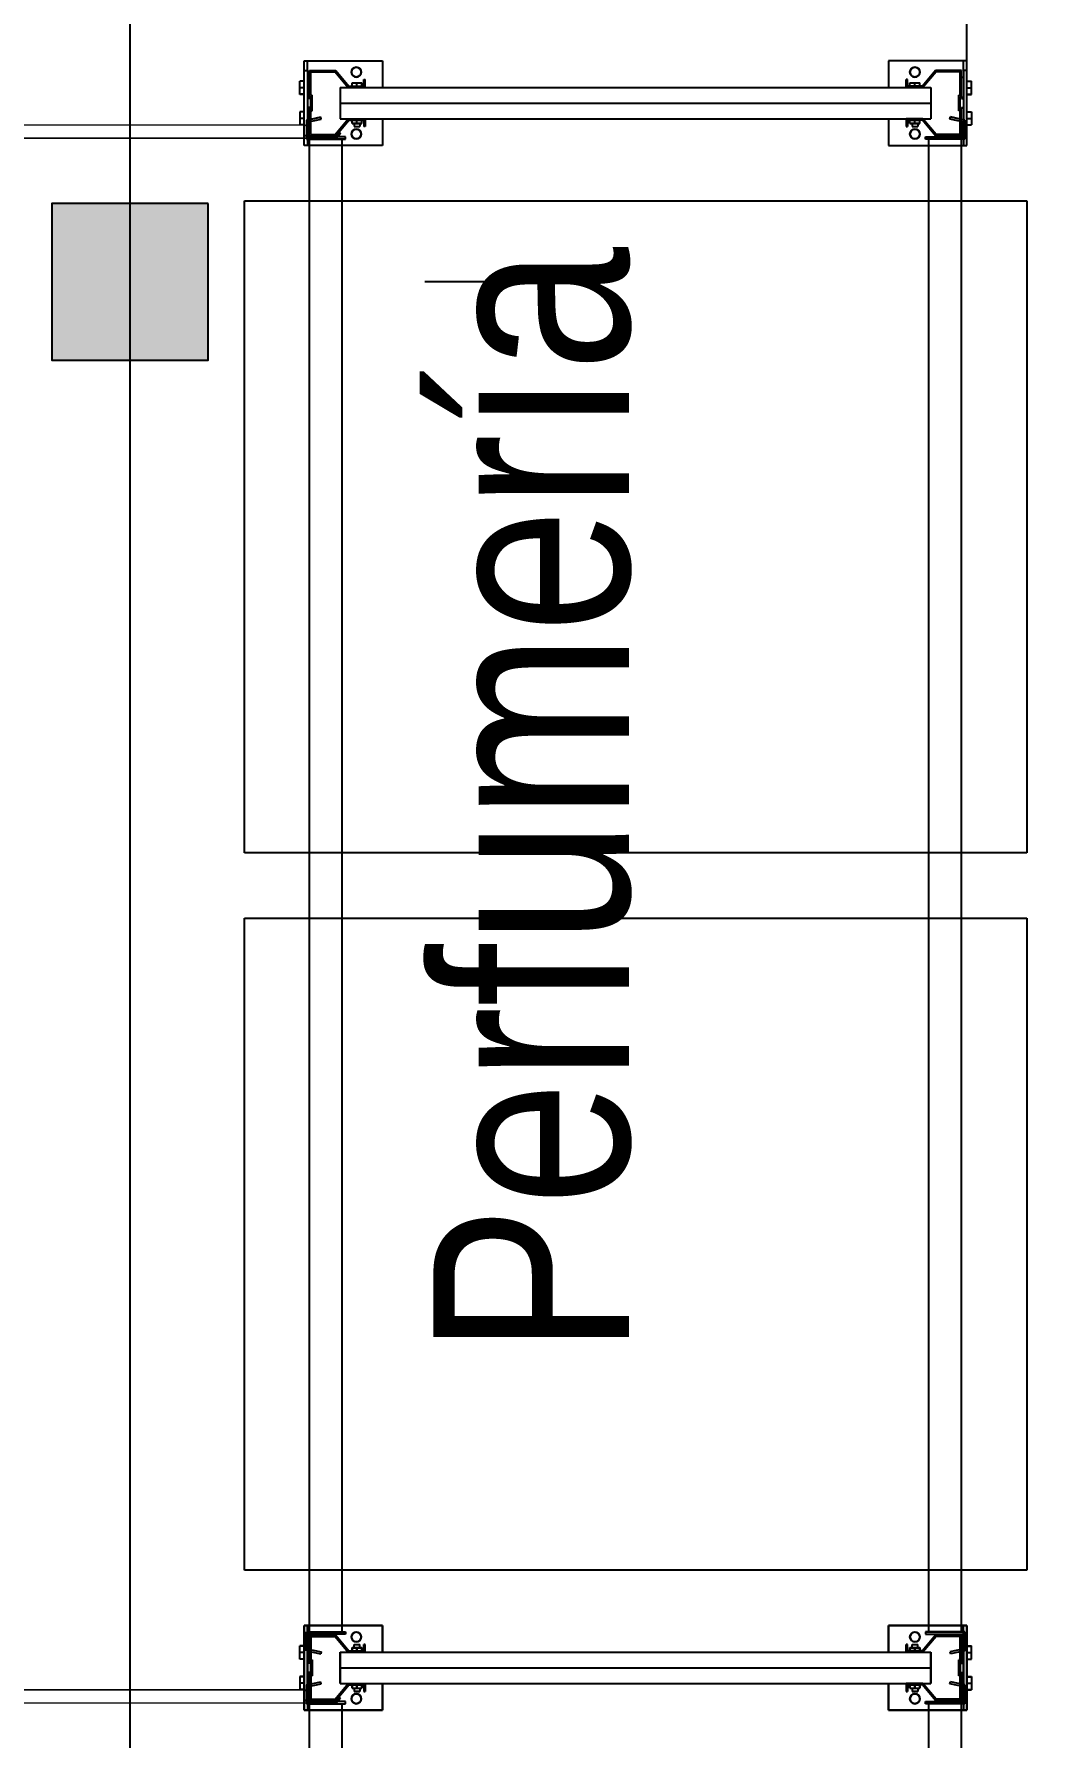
# Model space of a CAD drawing. Header units: metres. Extents: x 0 to 8715937, y -236336 to 216.
# Drawn here: x 116.501 to 118.071, y 65.497 to 68.11 of the extents above; entities that cross this region are included whole.
import ezdxf

# ---------------------------------------------------------------- set-up
doc = ezdxf.new("R2010")
doc.units = ezdxf.units.M
doc.header["$MEASUREMENT"] = 0
doc.linetypes.add('ACAD_ISO10W100', pattern=[18, 12, -3, 0, -3])
for name, color, linetype in [('0-BLOCK-EQUIPAMIENTO', 7, 'Continuous'), ('0-BLOCK-ESTRUCTURA', 7, 'Continuous'), ('AAA BAST', 5, 'Continuous'), ('AAA CONECT', 3, 'Continuous'), ('AAA LARG', 1, 'Continuous'), ('AAA PALLETS', 7, 'Continuous'), ('COLUMNAS', 210, 'Continuous'), ('COLUMNAS HATCH', 251, 'Continuous'), ('EJES', 251, 'ACAD_ISO10W100'), ('INSTALACIONES', 165, 'Continuous'), ('TEXTO', 7, 'Continuous')]:
    doc.layers.add(name, color=color, linetype=linetype)
doc.styles.add('AR', font='arial.ttf')

# ---------------------------------------------------------------- blocks, each defined once
blk = doc.blocks.new('COLUMNA 0.24 x 0.24')
at = {"layer": 'COLUMNAS HATCH', "ltscale": 0.1}
blk.add_hatch(color=256, dxfattribs=at).paths.add_polyline_path([(0, 0.24), (0.24, 0.24), (0.24, 0), (0, 0)])
at = {"layer": 'COLUMNAS', "ltscale": 0.1}
blk.add_lwpolyline([(0, 0.24), (0.24, 0.24), (0.24, 0), (0, 0)], close=True, dxfattribs=at)
blk = doc.blocks.new('DPM-ESTRUCTURA')
at = {"layer": 'EJES', "ltscale": 0.4}
for p, q in [((28.9278, 41.5801), (28.9278, 112.3301)), ((108.48, 67.7301), (16.48, 67.7301))]:
    blk.add_line(p, q, dxfattribs=at)
at = {"layer": 'COLUMNAS', "xscale": -1}
blk.add_blockref('COLUMNA 0.24 x 0.24', (29.0478, 67.6101), dxfattribs=at)
blk = doc.blocks.new('1A MODULO SIMPLE')
at = {"layer": 'AAA BAST'}
for points in [[(-2.1307, 1.015), (-2.1307, 1.017), (-2.1407, 1.017), (-2.1407, 1.04), (-2.1167, 1.06), (-2.1167, 1.1), (-2.1567, 1.1), (-2.1567, 1.098), (-2.1767, 1.098), (-2.1767, 1.1), (-2.2167, 1.1), (-2.2167, 1.06), (-2.1927, 1.04), (-2.1927, 1.017), (-2.2027, 1.017), (-2.2027, 1.015), (-2.1907, 1.015), (-2.1907, 1.0409), (-2.2147, 1.0609), (-2.2147, 1.098), (-2.1787, 1.098), (-2.1787, 1.096), (-2.1547, 1.096), (-2.1547, 1.098), (-2.1187, 1.098), (-2.1187, 1.0609), (-2.1427, 1.0409), (-2.1427, 1.015)], [(0.1973, 1.015), (0.1973, 1.017), (0.2073, 1.017), (0.2073, 1.04), (0.1833, 1.06), (0.1833, 1.1), (0.2233, 1.1), (0.2233, 1.098), (0.2433, 1.098), (0.2433, 1.1), (0.2833, 1.1), (0.2833, 1.06), (0.2593, 1.04), (0.2593, 1.017), (0.2693, 1.017), (0.2693, 1.015), (0.2573, 1.015), (0.2573, 1.0409), (0.2813, 1.0609), (0.2813, 1.098), (0.2453, 1.098), (0.2453, 1.096), (0.2213, 1.096), (0.2213, 1.098), (0.1853, 1.098), (0.1853, 1.0609), (0.2093, 1.0409), (0.2093, 1.015)], [(-2.1307, 0.185), (-2.1307, 0.183), (-2.1407, 0.183), (-2.1407, 0.16), (-2.1167, 0.14), (-2.1167, 0.1), (-2.1567, 0.1), (-2.1567, 0.102), (-2.1767, 0.102), (-2.1767, 0.1), (-2.2167, 0.1), (-2.2167, 0.14), (-2.1927, 0.16), (-2.1927, 0.183), (-2.2027, 0.183), (-2.2027, 0.185), (-2.1907, 0.185), (-2.1907, 0.1591), (-2.2147, 0.1391), (-2.2147, 0.102), (-2.1787, 0.102), (-2.1787, 0.104), (-2.1547, 0.104), (-2.1547, 0.102), (-2.1187, 0.102), (-2.1187, 0.1391), (-2.1427, 0.1591), (-2.1427, 0.185)], [(0.1973, 0.185), (0.1973, 0.183), (0.2073, 0.183), (0.2073, 0.16), (0.1833, 0.14), (0.1833, 0.1), (0.2233, 0.1), (0.2233, 0.102), (0.2433, 0.102), (0.2433, 0.1), (0.2833, 0.1), (0.2833, 0.14), (0.2593, 0.16), (0.2593, 0.183), (0.2693, 0.183), (0.2693, 0.185), (0.2573, 0.185), (0.2573, 0.1591), (0.2813, 0.1391), (0.2813, 0.102), (0.2453, 0.102), (0.2453, 0.104), (0.2213, 0.104), (0.2213, 0.102), (0.1853, 0.102), (0.1853, 0.1391), (0.2093, 0.1591), (0.2093, 0.185)]]:
    blk.add_hatch(color=251, dxfattribs=at).paths.add_polyline_path(points)
at = {"layer": 'AAA BAST', "color": 251}
for p, q in [((-2.2167, 1.1082), (-2.2317, 1.1082)), ((-2.2317, 1.1082), (-2.2317, 0.9882)), ((-2.2167, 1.1032), (-2.2317, 1.1032)), ((-2.1167, 1.1082), (-2.2167, 1.1082)), ((-2.2167, 1.1082), (-2.2167, 1.1032)), ((-2.2167, 1.1032), (-2.1167, 1.1032)), ((-2.1767, 1.1), (-2.2167, 1.1)), ((-2.2167, 1.1), (-2.2167, 1.06)), ((-2.2147, 1.098), (-2.2147, 1.0609)), ((-2.1787, 1.098), (-2.2147, 1.098)), ((-2.2067, 1.1), (-2.2067, 1.1032)), ((-2.2067, 1.1032), (-2.1737, 1.1032)), ((-2.1802, 1.1152), (-2.2002, 1.1152)), ((-2.2002, 1.1082), (-2.2002, 1.1152)), ((-2.1902, 1.1082), (-2.1902, 1.1152)), ((-2.1802, 1.1082), (-2.1802, 1.1152)), ((-2.1787, 1.098), (-2.1787, 1.096)), ((-2.1767, 1.1), (-2.1767, 1.098)), ((-2.1767, 1.1), (-2.1737, 1.1)), ((-2.1567, 1.098), (-2.1767, 1.098)), ((-2.1737, 1.1), (-2.1737, 1.1032)), ((-2.1597, 1.1), (-2.1597, 1.1032)), ((-2.1567, 1.1), (-2.1597, 1.1)), ((-2.1167, 1.1), (-2.1567, 1.1)), ((-2.1567, 1.1), (-2.1567, 1.098)), ((-2.1187, 1.098), (-2.1547, 1.098)), ((-2.1547, 1.098), (-2.1547, 1.096)), ((-2.1532, 1.1152), (-2.1332, 1.1152)), ((-2.1532, 1.1082), (-2.1532, 1.1152)), ((-2.1432, 1.1082), (-2.1432, 1.1152)), ((-2.1332, 1.1082), (-2.1332, 1.1152)), ((-2.1267, 1.1), (-2.1267, 1.1032)), ((-2.1187, 1.098), (-2.1187, 1.0609)), ((-2.1167, 1.1032), (-2.1167, 1.1082)), ((-2.1017, 1.1082), (-2.1167, 1.1082)), ((-2.1167, 1.1032), (-2.1017, 1.1032)), ((-2.1167, 1.1), (-2.1167, 1.06)), ((-2.1017, 0.9882), (-2.1017, 1.1082)), ((0.1683, 0.9882), (0.1683, 1.1082)), ((0.1683, 1.1082), (0.1833, 1.1082)), ((0.1833, 1.1032), (0.1683, 1.1032)), ((0.1833, 1.1032), (0.1833, 1.1082)), ((0.1833, 1.1082), (0.2833, 1.1082)), ((0.2833, 1.1032), (0.1833, 1.1032)), ((0.1833, 1.1), (0.2233, 1.1)), ((0.1833, 1.1), (0.1833, 1.06)), ((0.1853, 1.098), (0.1853, 1.0609)), ((0.1853, 1.098), (0.2213, 1.098)), ((0.1933, 1.1), (0.1933, 1.1032)), ((0.2198, 1.1152), (0.1998, 1.1152)), ((0.1998, 1.1082), (0.1998, 1.1152)), ((0.2098, 1.1082), (0.2098, 1.1152)), ((0.2198, 1.1082), (0.2198, 1.1152)), ((0.2213, 1.098), (0.2213, 1.096)), ((0.2233, 1.1), (0.2233, 1.098)), ((0.2233, 1.1), (0.2263, 1.1)), ((0.2233, 1.098), (0.2433, 1.098)), ((0.2263, 1.1), (0.2263, 1.1032)), ((0.2403, 1.1), (0.2403, 1.1032)), ((0.2733, 1.1032), (0.2403, 1.1032)), ((0.2433, 1.1), (0.2403, 1.1)), ((0.2433, 1.1), (0.2833, 1.1)), ((0.2433, 1.1), (0.2433, 1.098)), ((0.2453, 1.098), (0.2813, 1.098)), ((0.2453, 1.098), (0.2453, 1.096)), ((0.2468, 1.1152), (0.2668, 1.1152)), ((0.2468, 1.1082), (0.2468, 1.1152)), ((0.2568, 1.1082), (0.2568, 1.1152)), ((0.2668, 1.1082), (0.2668, 1.1152)), ((0.2733, 1.1), (0.2733, 1.1032)), ((0.2813, 1.098), (0.2813, 1.0609)), ((0.2833, 1.1082), (0.2833, 1.1032)), ((0.2833, 1.1082), (0.2983, 1.1082)), ((0.2833, 1.1032), (0.2983, 1.1032)), ((0.2833, 1.1), (0.2833, 1.06)), ((0.2983, 1.1082), (0.2983, 0.9882)), ((-2.1547, 1.096), (-2.1787, 1.096)), ((0.2213, 1.096), (0.2453, 1.096)), ((-2.2167, 1.06), (-2.1927, 1.04)), ((-2.2147, 1.0609), (-2.1907, 1.0409)), ((-2.1907, 1.053), (-2.1667, 1.053)), ((-2.1907, 0.147), (-2.1907, 1.053)), ((-2.1667, 1.053), (-2.1427, 1.053)), ((-2.1667, 0.147), (-2.1667, 1.053)), ((-2.1187, 1.0609), (-2.1427, 1.0409)), ((-2.1427, 0.147), (-2.1427, 1.053)), ((-2.1167, 1.06), (-2.1407, 1.04)), ((0.1833, 1.06), (0.2073, 1.04)), ((0.1853, 1.0609), (0.2093, 1.0409)), ((0.2333, 1.053), (0.2093, 1.053)), ((0.2093, 0.147), (0.2093, 1.053)), ((0.2573, 1.053), (0.2333, 1.053)), ((0.2333, 0.147), (0.2333, 1.053)), ((0.2813, 1.0609), (0.2573, 1.0409)), ((0.2573, 0.147), (0.2573, 1.053)), ((0.2833, 1.06), (0.2593, 1.04)), ((-2.1927, 1.036), (-2.1977, 1.036)), ((-2.1977, 1.021), (-2.1977, 1.036)), ((-2.1927, 1.0285), (-2.1977, 1.0285)), ((-2.1927, 1.021), (-2.1977, 1.021)), ((-2.1927, 1.04), (-2.1927, 1.017)), ((-2.1907, 1.0409), (-2.1907, 1.015)), ((-2.1427, 1.0409), (-2.1427, 1.015)), ((-2.1407, 1.04), (-2.1407, 1.017)), ((-2.1357, 1.036), (-2.1407, 1.036)), ((-2.1407, 1.021), (-2.1407, 1.036)), ((-2.1357, 1.0285), (-2.1407, 1.0285)), ((-2.1357, 1.021), (-2.1407, 1.021)), ((-2.1357, 1.021), (-2.1357, 1.036)), ((-2.1357, 1.0328), (-2.1307, 1.0328)), ((-2.1357, 1.0243), (-2.1307, 1.0243)), ((-2.1307, 1.0243), (-2.1307, 1.0328)), ((0.2023, 1.0328), (0.1973, 1.0328)), ((0.1973, 1.0243), (0.1973, 1.0328)), ((0.2023, 1.0243), (0.1973, 1.0243)), ((0.2023, 1.036), (0.2073, 1.036)), ((0.2023, 1.021), (0.2023, 1.036)), ((0.2023, 1.0285), (0.2073, 1.0285)), ((0.2023, 1.021), (0.2073, 1.021)), ((0.2073, 1.04), (0.2073, 1.017)), ((0.2073, 1.021), (0.2073, 1.036)), ((0.2093, 1.0409), (0.2093, 1.015)), ((0.2573, 1.0409), (0.2573, 1.015)), ((0.2593, 1.04), (0.2593, 1.017)), ((0.2593, 1.036), (0.2643, 1.036)), ((0.2593, 1.0285), (0.2643, 1.0285)), ((0.2593, 1.021), (0.2643, 1.021)), ((0.2643, 1.021), (0.2643, 1.036)), ((-2.1927, 1.017), (-2.2027, 1.017)), ((-2.2027, 1.017), (-2.2027, 1.015)), ((-2.1907, 1.015), (-2.2027, 1.015)), ((-2.1427, 1.015), (-2.1307, 1.015)), ((-2.1407, 1.017), (-2.1307, 1.017)), ((-2.1307, 1.015), (-2.1307, 1.017)), ((0.2073, 1.017), (0.1973, 1.017)), ((0.1973, 1.015), (0.1973, 1.017)), ((0.2093, 1.015), (0.1973, 1.015)), ((0.2573, 1.015), (0.2693, 1.015)), ((0.2593, 1.017), (0.2693, 1.017)), ((0.2693, 1.017), (0.2693, 1.015)), ((-2.2317, 0.9882), (-2.1907, 0.9882)), ((-2.1427, 0.9882), (-2.1017, 0.9882)), ((0.2093, 0.9882), (0.1683, 0.9882)), ((0.2983, 0.9882), (0.2573, 0.9882)), ((-2.2317, 0.0918), (-2.2317, 0.2118)), ((-2.2317, 0.2118), (-2.1907, 0.2118)), ((-2.1427, 0.2118), (-2.1017, 0.2118)), ((-2.1017, 0.2118), (-2.1017, 0.0918)), ((0.2093, 0.2118), (0.1683, 0.2118)), ((0.1683, 0.2118), (0.1683, 0.0918)), ((0.2983, 0.2118), (0.2573, 0.2118)), ((0.2983, 0.0918), (0.2983, 0.2118)), ((-2.1907, 0.185), (-2.2027, 0.185)), ((-2.2027, 0.183), (-2.2027, 0.185)), ((-2.1927, 0.183), (-2.2027, 0.183)), ((-2.1927, 0.16), (-2.1927, 0.183)), ((-2.1907, 0.1591), (-2.1907, 0.185)), ((-2.1427, 0.1591), (-2.1427, 0.185)), ((-2.1427, 0.185), (-2.1307, 0.185)), ((-2.1407, 0.16), (-2.1407, 0.183)), ((-2.1407, 0.183), (-2.1307, 0.183)), ((-2.1307, 0.185), (-2.1307, 0.183)), ((0.2093, 0.185), (0.1973, 0.185)), ((0.1973, 0.185), (0.1973, 0.183)), ((0.2073, 0.183), (0.1973, 0.183)), ((0.2073, 0.16), (0.2073, 0.183)), ((0.2093, 0.1591), (0.2093, 0.185)), ((0.2573, 0.1591), (0.2573, 0.185)), ((0.2573, 0.185), (0.2693, 0.185)), ((0.2593, 0.16), (0.2593, 0.183)), ((0.2593, 0.183), (0.2693, 0.183)), ((0.2693, 0.183), (0.2693, 0.185)), ((-2.2167, 0.14), (-2.1927, 0.16)), ((-2.2147, 0.1391), (-2.1907, 0.1591)), ((-2.1927, 0.1801), (-2.1977, 0.1801)), ((-2.1977, 0.1651), (-2.1977, 0.1801)), ((-2.1927, 0.1726), (-2.1977, 0.1726)), ((-2.1927, 0.1651), (-2.1977, 0.1651)), ((-2.1187, 0.1391), (-2.1427, 0.1591)), ((-2.1357, 0.1801), (-2.1407, 0.1801)), ((-2.1407, 0.1651), (-2.1407, 0.1801)), ((-2.1357, 0.1726), (-2.1407, 0.1726)), ((-2.1357, 0.1651), (-2.1407, 0.1651)), ((-2.1167, 0.14), (-2.1407, 0.16)), ((-2.1357, 0.1651), (-2.1357, 0.1801)), ((-2.1357, 0.1768), (-2.1307, 0.1768)), ((-2.1357, 0.1683), (-2.1307, 0.1683)), ((-2.1307, 0.1683), (-2.1307, 0.1768)), ((0.1833, 0.14), (0.2073, 0.16)), ((0.1853, 0.1391), (0.2093, 0.1591)), ((0.2023, 0.1768), (0.1973, 0.1768)), ((0.1973, 0.1683), (0.1973, 0.1768)), ((0.2023, 0.1683), (0.1973, 0.1683)), ((0.2023, 0.1801), (0.2073, 0.1801)), ((0.2023, 0.1651), (0.2023, 0.1801)), ((0.2023, 0.1726), (0.2073, 0.1726)), ((0.2023, 0.1651), (0.2073, 0.1651)), ((0.2073, 0.1651), (0.2073, 0.1801)), ((0.2813, 0.1391), (0.2573, 0.1591)), ((0.2593, 0.1801), (0.2643, 0.1801)), ((0.2593, 0.1726), (0.2643, 0.1726)), ((0.2593, 0.1651), (0.2643, 0.1651)), ((0.2833, 0.14), (0.2593, 0.16)), ((0.2643, 0.1651), (0.2643, 0.1801)), ((-2.2167, 0.1), (-2.2167, 0.14)), ((-2.2147, 0.102), (-2.2147, 0.1391)), ((-2.1907, 0.147), (-2.1667, 0.147)), ((-2.1667, 0.147), (-2.1427, 0.147)), ((-2.1187, 0.102), (-2.1187, 0.1391)), ((-2.1167, 0.1), (-2.1167, 0.14)), ((0.1833, 0.1), (0.1833, 0.14)), ((0.1853, 0.102), (0.1853, 0.1391)), ((0.2333, 0.147), (0.2093, 0.147)), ((0.2573, 0.147), (0.2333, 0.147)), ((0.2813, 0.102), (0.2813, 0.1391)), ((0.2833, 0.1), (0.2833, 0.14)), ((-2.2167, 0.0968), (-2.2317, 0.0968)), ((-2.2167, 0.0918), (-2.2317, 0.0918)), ((-2.1767, 0.1), (-2.2167, 0.1)), ((-2.2167, 0.0968), (-2.1167, 0.0968)), ((-2.2167, 0.0918), (-2.2167, 0.0968)), ((-2.1167, 0.0918), (-2.2167, 0.0918)), ((-2.1787, 0.102), (-2.2147, 0.102)), ((-2.2067, 0.1), (-2.2067, 0.0968)), ((-2.2067, 0.0968), (-2.1737, 0.0968)), ((-2.2002, 0.0918), (-2.2002, 0.0848)), ((-2.1802, 0.0848), (-2.2002, 0.0848)), ((-2.1902, 0.0918), (-2.1902, 0.0848)), ((-2.1802, 0.0918), (-2.1802, 0.0848)), ((-2.1787, 0.102), (-2.1787, 0.104)), ((-2.1547, 0.104), (-2.1787, 0.104)), ((-2.1567, 0.102), (-2.1767, 0.102)), ((-2.1767, 0.1), (-2.1767, 0.102)), ((-2.1767, 0.1), (-2.1737, 0.1)), ((-2.1737, 0.1), (-2.1737, 0.0968)), ((-2.1597, 0.1), (-2.1597, 0.0968)), ((-2.1567, 0.1), (-2.1597, 0.1)), ((-2.1567, 0.1), (-2.1567, 0.102)), ((-2.1167, 0.1), (-2.1567, 0.1)), ((-2.1547, 0.102), (-2.1547, 0.104)), ((-2.1187, 0.102), (-2.1547, 0.102)), ((-2.1532, 0.0918), (-2.1532, 0.0848)), ((-2.1532, 0.0848), (-2.1332, 0.0848)), ((-2.1432, 0.0918), (-2.1432, 0.0848)), ((-2.1332, 0.0918), (-2.1332, 0.0848)), ((-2.1267, 0.1), (-2.1267, 0.0968)), ((-2.1167, 0.0968), (-2.1167, 0.0918)), ((-2.1167, 0.0968), (-2.1017, 0.0968)), ((-2.1017, 0.0918), (-2.1167, 0.0918)), ((0.1833, 0.0968), (0.1683, 0.0968)), ((0.1683, 0.0918), (0.1833, 0.0918)), ((0.1833, 0.1), (0.2233, 0.1)), ((0.2833, 0.0968), (0.1833, 0.0968)), ((0.1833, 0.0968), (0.1833, 0.0918)), ((0.1833, 0.0918), (0.2833, 0.0918)), ((0.1853, 0.102), (0.2213, 0.102)), ((0.1933, 0.1), (0.1933, 0.0968)), ((0.1998, 0.0918), (0.1998, 0.0848)), ((0.2198, 0.0848), (0.1998, 0.0848)), ((0.2098, 0.0918), (0.2098, 0.0848)), ((0.2198, 0.0918), (0.2198, 0.0848)), ((0.2213, 0.102), (0.2213, 0.104)), ((0.2213, 0.104), (0.2453, 0.104)), ((0.2233, 0.102), (0.2433, 0.102)), ((0.2233, 0.1), (0.2233, 0.102)), ((0.2233, 0.1), (0.2263, 0.1)), ((0.2263, 0.1), (0.2263, 0.0968)), ((0.2403, 0.1), (0.2403, 0.0968)), ((0.2433, 0.1), (0.2403, 0.1)), ((0.2733, 0.0968), (0.2403, 0.0968)), ((0.2433, 0.1), (0.2433, 0.102)), ((0.2433, 0.1), (0.2833, 0.1)), ((0.2453, 0.102), (0.2453, 0.104)), ((0.2453, 0.102), (0.2813, 0.102)), ((0.2468, 0.0918), (0.2468, 0.0848)), ((0.2468, 0.0848), (0.2668, 0.0848)), ((0.2568, 0.0918), (0.2568, 0.0848)), ((0.2668, 0.0918), (0.2668, 0.0848)), ((0.2733, 0.1), (0.2733, 0.0968)), ((0.2833, 0.0918), (0.2833, 0.0968)), ((0.2833, 0.0968), (0.2983, 0.0968)), ((0.2833, 0.0918), (0.2983, 0.0918))]:
    blk.add_line(p, q, dxfattribs=at)
for centre in [(-2.2141, 1.0285), (-2.1192, 1.0285), (0.1859, 1.0285), (0.2808, 1.0285), (-2.2141, 0.1715), (-2.1192, 0.1715), (0.1859, 0.1715), (0.2808, 0.1715)]:
    blk.add_circle(centre, 0.0075, dxfattribs=at)
at = {"layer": 'AAA LARG', "color": 251}
for p, q in [((-2.1407, 1.105), (-2.1454, 1.0829)), ((-2.1381, 1.1018), (-2.1422, 1.0822)), ((-2.1407, 1.105), (-2.1117, 1.105)), ((-2.1149, 1.1018), (-2.1381, 1.1018)), ((-2.1149, 1.045), (-2.1149, 1.1018)), ((-2.1117, 1.105), (-2.1117, 1.045)), ((-2.1117, 1.1), (0.1783, 1.1)), ((0.2073, 1.105), (0.1783, 1.105)), ((0.1783, 1.105), (0.1783, 1.045)), ((0.1815, 1.045), (0.1815, 1.1018)), ((0.1815, 1.1018), (0.2047, 1.1018)), ((0.2047, 1.1018), (0.2089, 1.0822)), ((0.2073, 1.105), (0.212, 1.0829)), ((-2.1422, 1.0822), (-2.1454, 1.0829)), ((0.2089, 1.0822), (0.212, 1.0829)), ((-2.1117, 1.05), (0.1783, 1.05)), ((-2.1117, 1.045), (-2.1149, 1.045)), ((0.1783, 1.045), (0.1815, 1.045)), ((-2.1117, 0.155), (-2.1149, 0.155)), ((-2.1149, 0.155), (-2.1149, 0.0982)), ((-2.1117, 0.095), (-2.1117, 0.155)), ((-2.1117, 0.15), (0.1783, 0.15)), ((0.1783, 0.095), (0.1783, 0.155)), ((0.1783, 0.155), (0.1815, 0.155)), ((0.1815, 0.155), (0.1815, 0.0982)), ((-2.1422, 0.1178), (-2.1454, 0.1171)), ((-2.1407, 0.095), (-2.1454, 0.1171)), ((-2.1381, 0.0982), (-2.1422, 0.1178)), ((0.2047, 0.0982), (0.2089, 0.1178)), ((0.2073, 0.095), (0.212, 0.1171)), ((0.2089, 0.1178), (0.212, 0.1171)), ((-2.1407, 0.095), (-2.1117, 0.095)), ((-2.1149, 0.0982), (-2.1381, 0.0982)), ((-2.1117, 0.1), (0.1783, 0.1)), ((0.2073, 0.095), (0.1783, 0.095)), ((0.1815, 0.0982), (0.2047, 0.0982))]:
    blk.add_line(p, q, dxfattribs=at)
at = {"layer": 'AAA PALLETS', "color": 251, "ltscale": 0.21}
for p, q in [((-1.0167, 1.2), (-2.0167, 1.2)), ((-2.0167, 1.2), (-2.0167, 0)), ((-1.0167, 0), (-1.0167, 1.2)), ((0.0833, 1.2), (-0.9167, 1.2)), ((-0.9167, 1.2), (-0.9167, 0)), ((0.0833, 0), (0.0833, 1.2)), ((-2.0167, 0), (-1.0167, 0)), ((-0.9167, 0), (0.0833, 0))]:
    blk.add_line(p, q, dxfattribs=at)
blk = doc.blocks.new('1A MODULO D FTE COL')
at = {"layer": 'AAA CONECT', "color": 251, "lineweight": 5}
for p, q in [((-2.213, 0.5973), (-2.2207, 0.5909)), ((-2.2207, 0.59), (-2.2207, -0.0409)), ((-2.2117, 0.5958), (-2.2187, 0.59)), ((-2.2187, 0.5484), (-2.2187, 0.59)), ((-2.213, 0.5973), (-2.2117, 0.5958)), ((0.187, 0.5973), (0.1793, 0.5909)), ((0.1793, 0.59), (0.1793, -0.0409)), ((0.1883, 0.5958), (0.1813, 0.59)), ((0.1813, 0.5484), (0.1813, 0.59)), ((0.187, 0.5973), (0.1883, 0.5958)), ((-2.2187, 0.5484), (-2.2057, 0.5484)), ((-2.2007, 0.5434), (-2.2057, 0.5484)), ((-2.2007, 0.5434), (-2.2007, 0.0066)), ((0.1813, 0.5484), (0.1943, 0.5484)), ((0.1993, 0.5434), (0.1943, 0.5484)), ((0.1993, 0.5434), (0.1993, 0.0066)), ((-2.2187, 0.0016), (-2.2187, -0.04)), ((-2.2187, 0.0016), (-2.2057, 0.0016)), ((-2.2007, 0.0066), (-2.2057, 0.0016)), ((0.1813, 0.0016), (0.1813, -0.04)), ((0.1813, 0.0016), (0.1943, 0.0016)), ((0.1993, 0.0066), (0.1943, 0.0016)), ((-2.213, -0.0473), (-2.2207, -0.0409)), ((-2.2117, -0.0458), (-2.2187, -0.04)), ((-2.213, -0.0473), (-2.2117, -0.0458)), ((0.187, -0.0473), (0.1793, -0.0409)), ((0.1883, -0.0458), (0.1813, -0.04)), ((0.187, -0.0473), (0.1883, -0.0458))]:
    blk.add_line(p, q, dxfattribs=at)
at = {"layer": 'AAA BAST', "color": 251, "lineweight": 5}
for p in [(0, 0.45), (0, -1.1)]:
    blk.add_blockref('1A MODULO SIMPLE', p, dxfattribs=at)
blk = doc.blocks.new('DPM-EQUIPAMIENTO')
at = {"layer": 'INSTALACIONES', "ltscale": 0.1}
blk.add_line((30.2115, 68.0693), (30.2115, 69.0693), dxfattribs=at)
at = {"layer": 'AAA BAST', "xscale": -1, "rotation": 270}
for p in [(28.6533, 67.7709), (28.6533, 65.3709)]:
    blk.add_blockref('1A MODULO D FTE COL', p, dxfattribs=at)

msp = doc.modelspace()

# ---------------------------------------------------------------- hatches: boundary and pattern name
at = {"layer": 'AAA BAST'}
for points in [[(117.0083, 67.9683), (117.0063, 67.9683), (117.0063, 67.9783), (116.9833, 67.9783), (116.9633, 67.9543), (116.9233, 67.9543), (116.9233, 67.9943), (116.9253, 67.9943), (116.9253, 68.0143), (116.9233, 68.0143), (116.9233, 68.0543), (116.9633, 68.0543), (116.9833, 68.0303), (117.0063, 68.0303), (117.0063, 68.0403), (117.0083, 68.0403), (117.0083, 68.0283), (116.9824, 68.0283), (116.9624, 68.0523), (116.9253, 68.0523), (116.9253, 68.0163), (116.9273, 68.0163), (116.9273, 67.9923), (116.9253, 67.9923), (116.9253, 67.9563), (116.9624, 67.9563), (116.9824, 67.9803), (117.0083, 67.9803)], [(117.8383, 67.9683), (117.8403, 67.9683), (117.8403, 67.9783), (117.8633, 67.9783), (117.8833, 67.9543), (117.9233, 67.9543), (117.9233, 67.9943), (117.9213, 67.9943), (117.9213, 68.0143), (117.9233, 68.0143), (117.9233, 68.0543), (117.8833, 68.0543), (117.8633, 68.0303), (117.8403, 68.0303), (117.8403, 68.0403), (117.8383, 68.0403), (117.8383, 68.0283), (117.8642, 68.0283), (117.8842, 68.0523), (117.9213, 68.0523), (117.9213, 68.0163), (117.9193, 68.0163), (117.9193, 67.9923), (117.9213, 67.9923), (117.9213, 67.9563), (117.8842, 67.9563), (117.8642, 67.9803), (117.8383, 67.9803)], [(117.0083, 65.5683), (117.0063, 65.5683), (117.0063, 65.5783), (116.9833, 65.5783), (116.9633, 65.5543), (116.9233, 65.5543), (116.9233, 65.5943), (116.9253, 65.5943), (116.9253, 65.6143), (116.9233, 65.6143), (116.9233, 65.6543), (116.9633, 65.6543), (116.9833, 65.6303), (117.0063, 65.6303), (117.0063, 65.6403), (117.0083, 65.6403), (117.0083, 65.6283), (116.9824, 65.6283), (116.9624, 65.6523), (116.9253, 65.6523), (116.9253, 65.6163), (116.9273, 65.6163), (116.9273, 65.5923), (116.9253, 65.5923), (116.9253, 65.5563), (116.9624, 65.5563), (116.9824, 65.5803), (117.0083, 65.5803)], [(117.0083, 65.6403), (117.0063, 65.6403), (117.0063, 65.6303), (116.9833, 65.6303), (116.9633, 65.6543), (116.9233, 65.6543), (116.9233, 65.6143), (116.9253, 65.6143), (116.9253, 65.5943), (116.9233, 65.5943), (116.9233, 65.5543), (116.9633, 65.5543), (116.9833, 65.5783), (117.0063, 65.5783), (117.0063, 65.5683), (117.0083, 65.5683), (117.0083, 65.5803), (116.9824, 65.5803), (116.9624, 65.5563), (116.9253, 65.5563), (116.9253, 65.5923), (116.9273, 65.5923), (116.9273, 65.6163), (116.9253, 65.6163), (116.9253, 65.6523), (116.9624, 65.6523), (116.9824, 65.6283), (117.0083, 65.6283)], [(117.8383, 65.5683), (117.8403, 65.5683), (117.8403, 65.5783), (117.8633, 65.5783), (117.8833, 65.5543), (117.9233, 65.5543), (117.9233, 65.5943), (117.9213, 65.5943), (117.9213, 65.6143), (117.9233, 65.6143), (117.9233, 65.6543), (117.8833, 65.6543), (117.8633, 65.6303), (117.8403, 65.6303), (117.8403, 65.6403), (117.8383, 65.6403), (117.8383, 65.6283), (117.8642, 65.6283), (117.8842, 65.6523), (117.9213, 65.6523), (117.9213, 65.6163), (117.9193, 65.6163), (117.9193, 65.5923), (117.9213, 65.5923), (117.9213, 65.5563), (117.8842, 65.5563), (117.8642, 65.5803), (117.8383, 65.5803)], [(117.8383, 65.6403), (117.8403, 65.6403), (117.8403, 65.6303), (117.8633, 65.6303), (117.8833, 65.6543), (117.9233, 65.6543), (117.9233, 65.6143), (117.9213, 65.6143), (117.9213, 65.5943), (117.9233, 65.5943), (117.9233, 65.5543), (117.8833, 65.5543), (117.8633, 65.5783), (117.8403, 65.5783), (117.8403, 65.5683), (117.8383, 65.5683), (117.8383, 65.5803), (117.8642, 65.5803), (117.8842, 65.5563), (117.9213, 65.5563), (117.9213, 65.5923), (117.9193, 65.5923), (117.9193, 65.6163), (117.9213, 65.6163), (117.9213, 65.6523), (117.8842, 65.6523), (117.8642, 65.6283), (117.8383, 65.6283)]]:
    msp.add_hatch(color=251, dxfattribs=at).paths.add_polyline_path(points)

# ---------------------------------------------------------------- linework, layer by layer
at = {"layer": 'AAA BAST', "color": 251}
for p, q in [((116.9151, 68.0543), (116.9151, 68.0693)), ((116.9151, 68.0693), (117.0351, 68.0693)), ((116.9151, 67.9543), (116.9151, 68.0543)), ((116.9151, 68.0543), (116.9201, 68.0543)), ((116.9201, 68.0543), (116.9201, 68.0693)), ((116.9201, 68.0543), (116.9201, 67.9543)), ((116.9233, 68.0143), (116.9233, 68.0543)), ((116.9233, 68.0543), (116.9633, 68.0543)), ((116.9633, 68.0543), (116.9833, 68.0303)), ((117.0351, 68.0693), (117.0351, 68.0283)), ((117.9315, 68.0693), (117.8115, 68.0693)), ((117.8115, 68.0693), (117.8115, 68.0283)), ((117.8833, 68.0543), (117.8633, 68.0303)), ((117.9233, 68.0543), (117.8833, 68.0543)), ((117.9233, 68.0143), (117.9233, 68.0543)), ((117.9265, 68.0543), (117.9265, 68.0693)), ((117.9265, 68.0543), (117.9265, 67.9543)), ((117.9315, 68.0543), (117.9265, 68.0543)), ((117.9315, 68.0543), (117.9315, 68.0693)), ((117.9315, 67.9543), (117.9315, 68.0543)), ((116.9081, 68.0178), (116.9081, 68.0378)), ((116.9151, 68.0378), (116.9081, 68.0378)), ((116.9151, 68.0278), (116.9081, 68.0278)), ((116.9233, 68.0443), (116.9201, 68.0443)), ((116.9201, 68.0443), (116.9201, 68.0113)), ((116.9253, 68.0523), (116.9624, 68.0523)), ((116.9253, 68.0163), (116.9253, 68.0523)), ((116.9624, 68.0523), (116.9824, 68.0283)), ((116.9703, 68.0283), (116.9703, 68.0043)), ((116.9703, 68.0283), (117.8763, 68.0283)), ((116.9824, 68.0283), (117.0083, 68.0283)), ((116.9833, 68.0303), (117.0063, 68.0303)), ((116.9884, 68.0303), (116.9884, 68.0353)), ((116.9884, 68.0353), (117.0034, 68.0353)), ((116.9959, 68.0303), (116.9959, 68.0353)), ((117.0034, 68.0303), (117.0034, 68.0353)), ((117.0063, 68.0303), (117.0063, 68.0403)), ((117.0063, 68.0403), (117.0083, 68.0403)), ((117.0083, 68.0283), (117.0083, 68.0403)), ((117.8383, 68.0283), (117.8383, 68.0403)), ((117.8403, 68.0403), (117.8383, 68.0403)), ((117.8642, 68.0283), (117.8383, 68.0283)), ((117.8403, 68.0303), (117.8403, 68.0403)), ((117.8633, 68.0303), (117.8403, 68.0303)), ((117.8443, 68.0303), (117.8443, 68.0353)), ((117.8443, 68.0353), (117.8593, 68.0353)), ((117.8518, 68.0303), (117.8518, 68.0353)), ((117.8593, 68.0303), (117.8593, 68.0353)), ((117.8842, 68.0523), (117.8642, 68.0283)), ((117.8763, 68.0283), (117.8763, 68.0043)), ((117.9213, 68.0523), (117.8842, 68.0523)), ((117.9213, 68.0163), (117.9213, 68.0523)), ((117.9233, 68.0443), (117.9265, 68.0443)), ((117.9265, 68.0443), (117.9265, 68.0113)), ((117.9315, 68.0378), (117.9385, 68.0378)), ((117.9315, 68.0278), (117.9385, 68.0278)), ((117.9385, 68.0178), (117.9385, 68.0378)), ((116.9151, 68.0178), (116.9081, 68.0178)), ((116.9233, 68.0113), (116.9201, 68.0113)), ((116.9233, 68.0143), (116.9253, 68.0143)), ((116.9233, 68.0143), (116.9233, 68.0113)), ((116.9253, 68.0163), (116.9273, 68.0163)), ((116.9253, 67.9943), (116.9253, 68.0143)), ((116.9273, 67.9923), (116.9273, 68.0163)), ((116.9703, 68.0043), (116.9703, 67.9803)), ((116.9703, 68.0043), (117.8763, 68.0043)), ((117.8763, 68.0043), (117.8763, 67.9803)), ((117.9213, 68.0163), (117.9193, 68.0163)), ((117.9193, 67.9923), (117.9193, 68.0163)), ((117.9213, 67.9943), (117.9213, 68.0143)), ((117.9233, 68.0143), (117.9213, 68.0143)), ((117.9233, 68.0143), (117.9233, 68.0113)), ((117.9233, 68.0113), (117.9265, 68.0113)), ((117.9315, 68.0178), (117.9385, 68.0178)), ((116.9081, 67.9908), (116.9081, 67.9708)), ((116.9151, 67.9908), (116.9081, 67.9908)), ((116.9151, 67.9808), (116.9081, 67.9808)), ((116.9233, 67.9973), (116.9201, 67.9973)), ((116.9233, 67.9943), (116.9233, 67.9973)), ((116.9233, 67.9543), (116.9233, 67.9943)), ((116.9233, 67.9943), (116.9253, 67.9943)), ((116.9253, 67.9563), (116.9253, 67.9923)), ((116.9253, 67.9923), (116.9273, 67.9923)), ((116.9624, 67.9563), (116.9824, 67.9803)), ((116.9633, 67.9543), (116.9833, 67.9783)), ((116.9703, 67.9803), (117.8763, 67.9803)), ((116.9824, 67.9803), (117.0083, 67.9803)), ((116.9833, 67.9783), (117.0063, 67.9783)), ((116.9884, 67.9733), (116.9884, 67.9783)), ((116.9884, 67.9783), (117.0034, 67.9783)), ((116.9959, 67.9733), (116.9959, 67.9783)), ((117.0034, 67.9733), (117.0034, 67.9783)), ((117.0063, 67.9783), (117.0063, 67.9683)), ((117.0083, 67.9803), (117.0083, 67.9683)), ((117.0351, 67.9803), (117.0351, 67.9393)), ((117.8115, 67.9803), (117.8115, 67.9393)), ((117.8642, 67.9803), (117.8383, 67.9803)), ((117.8383, 67.9803), (117.8383, 67.9683)), ((117.8633, 67.9783), (117.8403, 67.9783)), ((117.8403, 67.9783), (117.8403, 67.9683)), ((117.8443, 67.9733), (117.8443, 67.9783)), ((117.8443, 67.9783), (117.8593, 67.9783)), ((117.8518, 67.9733), (117.8518, 67.9783)), ((117.8593, 67.9733), (117.8593, 67.9783)), ((117.8833, 67.9543), (117.8633, 67.9783)), ((117.8842, 67.9563), (117.8642, 67.9803)), ((117.9213, 67.9923), (117.9193, 67.9923)), ((117.9233, 67.9943), (117.9213, 67.9943)), ((117.9213, 67.9563), (117.9213, 67.9923)), ((117.9233, 67.9973), (117.9265, 67.9973)), ((117.9233, 67.9943), (117.9233, 67.9973)), ((117.9233, 67.9543), (117.9233, 67.9943)), ((117.9315, 67.9908), (117.9385, 67.9908)), ((117.9315, 67.9808), (117.9385, 67.9808)), ((117.9385, 67.9908), (117.9385, 67.9708)), ((116.9151, 67.9708), (116.9081, 67.9708)), ((116.9201, 67.9543), (116.9151, 67.9543)), ((116.9151, 67.9393), (116.9151, 67.9543)), ((116.9233, 67.9643), (116.9201, 67.9643)), ((116.9201, 67.9543), (116.9201, 67.9393)), ((116.9233, 67.9543), (116.9633, 67.9543)), ((116.9253, 67.9563), (116.9624, 67.9563)), ((116.9884, 67.9733), (117.0034, 67.9733)), ((116.9916, 67.9733), (116.9916, 67.9683)), ((116.9916, 67.9683), (117.0001, 67.9683)), ((117.0001, 67.9733), (117.0001, 67.9683)), ((117.0083, 67.9683), (117.0063, 67.9683)), ((117.8383, 67.9683), (117.8403, 67.9683)), ((117.8443, 67.9733), (117.8593, 67.9733)), ((117.8476, 67.9733), (117.8476, 67.9683)), ((117.8476, 67.9683), (117.8561, 67.9683)), ((117.8561, 67.9733), (117.8561, 67.9683)), ((117.9233, 67.9543), (117.8833, 67.9543)), ((117.9213, 67.9563), (117.8842, 67.9563)), ((117.9233, 67.9643), (117.9265, 67.9643)), ((117.9265, 67.9543), (117.9315, 67.9543)), ((117.9265, 67.9543), (117.9265, 67.9393)), ((117.9315, 67.9708), (117.9385, 67.9708)), ((117.9315, 67.9393), (117.9315, 67.9543)), ((117.0351, 67.9393), (116.9151, 67.9393)), ((117.8115, 67.9393), (117.9315, 67.9393)), ((116.9151, 65.6543), (116.9151, 65.6693)), ((116.9151, 65.6693), (117.0351, 65.6693)), ((117.0351, 65.6693), (116.9151, 65.6693)), ((116.9151, 65.6693), (116.9151, 65.6543)), ((116.9151, 65.5543), (116.9151, 65.6543)), ((116.9151, 65.6543), (116.9201, 65.6543)), ((116.9201, 65.6543), (116.9151, 65.6543)), ((116.9151, 65.6543), (116.9151, 65.5543)), ((116.9201, 65.6543), (116.9201, 65.6693)), ((116.9201, 65.6543), (116.9201, 65.6693)), ((116.9201, 65.6543), (116.9201, 65.5543)), ((116.9201, 65.5543), (116.9201, 65.6543)), ((116.9233, 65.6143), (116.9233, 65.6543)), ((116.9233, 65.6543), (116.9633, 65.6543)), ((116.9233, 65.6543), (116.9233, 65.6143)), ((116.9233, 65.6543), (116.9633, 65.6543)), ((116.9253, 65.6523), (116.9624, 65.6523)), ((116.9253, 65.6163), (116.9253, 65.6523)), ((116.9253, 65.6523), (116.9624, 65.6523)), ((116.9253, 65.6523), (116.9253, 65.6163)), ((116.9624, 65.6523), (116.9824, 65.6283)), ((116.9624, 65.6523), (116.9824, 65.6283)), ((116.9633, 65.6543), (116.9833, 65.6303)), ((116.9633, 65.6543), (116.9833, 65.6303)), ((117.0351, 65.6693), (117.0351, 65.6283)), ((117.0351, 65.6283), (117.0351, 65.6693)), ((117.9315, 65.6693), (117.8115, 65.6693)), ((117.8115, 65.6693), (117.8115, 65.6283)), ((117.8115, 65.6283), (117.8115, 65.6693)), ((117.8115, 65.6693), (117.9315, 65.6693)), ((117.8833, 65.6543), (117.8633, 65.6303)), ((117.8833, 65.6543), (117.8633, 65.6303)), ((117.8842, 65.6523), (117.8642, 65.6283)), ((117.8842, 65.6523), (117.8642, 65.6283)), ((117.9233, 65.6543), (117.8833, 65.6543)), ((117.9233, 65.6543), (117.8833, 65.6543)), ((117.9213, 65.6523), (117.8842, 65.6523)), ((117.9213, 65.6523), (117.8842, 65.6523)), ((117.9213, 65.6163), (117.9213, 65.6523)), ((117.9213, 65.6523), (117.9213, 65.6163)), ((117.9233, 65.6143), (117.9233, 65.6543)), ((117.9233, 65.6543), (117.9233, 65.6143)), ((117.9265, 65.6543), (117.9265, 65.6693)), ((117.9265, 65.6543), (117.9265, 65.6693)), ((117.9265, 65.6543), (117.9265, 65.5543)), ((117.9315, 65.6543), (117.9265, 65.6543)), ((117.9265, 65.5543), (117.9265, 65.6543)), ((117.9265, 65.6543), (117.9315, 65.6543)), ((117.9315, 65.6543), (117.9315, 65.6693)), ((117.9315, 65.6693), (117.9315, 65.6543)), ((117.9315, 65.5543), (117.9315, 65.6543)), ((117.9315, 65.6543), (117.9315, 65.5543)), ((116.9081, 65.6178), (116.9081, 65.6378)), ((116.9151, 65.6378), (116.9081, 65.6378)), ((116.9081, 65.6178), (116.9081, 65.6378)), ((116.9151, 65.6378), (116.9081, 65.6378)), ((116.9151, 65.6278), (116.9081, 65.6278)), ((116.9151, 65.6278), (116.9081, 65.6278)), ((116.9233, 65.6443), (116.9201, 65.6443)), ((116.9201, 65.6443), (116.9201, 65.6113)), ((116.9233, 65.6443), (116.9201, 65.6443)), ((116.9703, 65.6283), (116.9703, 65.6043)), ((116.9703, 65.6283), (117.8763, 65.6283)), ((116.9703, 65.6043), (116.9703, 65.6283)), ((116.9703, 65.6283), (117.8763, 65.6283)), ((116.9824, 65.6283), (117.0083, 65.6283)), ((116.9824, 65.6283), (117.0083, 65.6283)), ((116.9833, 65.6303), (117.0063, 65.6303)), ((116.9833, 65.6303), (117.0063, 65.6303)), ((116.9884, 65.6303), (116.9884, 65.6353)), ((116.9884, 65.6353), (117.0034, 65.6353)), ((116.9884, 65.6353), (116.9884, 65.6303)), ((116.9884, 65.6353), (117.0034, 65.6353)), ((116.9884, 65.6303), (117.0034, 65.6303)), ((116.9916, 65.6353), (116.9916, 65.6403)), ((116.9916, 65.6403), (117.0001, 65.6403)), ((116.9959, 65.6303), (116.9959, 65.6353)), ((116.9959, 65.6353), (116.9959, 65.6303)), ((117.0001, 65.6353), (117.0001, 65.6403)), ((117.0034, 65.6303), (117.0034, 65.6353)), ((117.0034, 65.6353), (117.0034, 65.6303)), ((117.0063, 65.6303), (117.0063, 65.6403)), ((117.0063, 65.6403), (117.0083, 65.6403)), ((117.0063, 65.6303), (117.0063, 65.6403)), ((117.0083, 65.6403), (117.0063, 65.6403)), ((117.0083, 65.6283), (117.0083, 65.6403)), ((117.0083, 65.6283), (117.0083, 65.6403)), ((117.8383, 65.6283), (117.8383, 65.6403)), ((117.8403, 65.6403), (117.8383, 65.6403)), ((117.8383, 65.6283), (117.8383, 65.6403)), ((117.8383, 65.6403), (117.8403, 65.6403)), ((117.8642, 65.6283), (117.8383, 65.6283)), ((117.8642, 65.6283), (117.8383, 65.6283)), ((117.8403, 65.6303), (117.8403, 65.6403)), ((117.8403, 65.6303), (117.8403, 65.6403)), ((117.8633, 65.6303), (117.8403, 65.6303)), ((117.8633, 65.6303), (117.8403, 65.6303)), ((117.8443, 65.6303), (117.8443, 65.6353)), ((117.8443, 65.6353), (117.8593, 65.6353)), ((117.8443, 65.6353), (117.8443, 65.6303)), ((117.8443, 65.6353), (117.8593, 65.6353)), ((117.8443, 65.6303), (117.8593, 65.6303)), ((117.8476, 65.6353), (117.8476, 65.6403)), ((117.8476, 65.6403), (117.8561, 65.6403)), ((117.8518, 65.6303), (117.8518, 65.6353)), ((117.8518, 65.6353), (117.8518, 65.6303)), ((117.8561, 65.6353), (117.8561, 65.6403)), ((117.8593, 65.6303), (117.8593, 65.6353)), ((117.8593, 65.6353), (117.8593, 65.6303)), ((117.8763, 65.6283), (117.8763, 65.6043)), ((117.8763, 65.6043), (117.8763, 65.6283)), ((117.9233, 65.6443), (117.9265, 65.6443)), ((117.9233, 65.6443), (117.9265, 65.6443)), ((117.9265, 65.6443), (117.9265, 65.6113)), ((117.9315, 65.6378), (117.9385, 65.6378)), ((117.9315, 65.6378), (117.9385, 65.6378)), ((117.9315, 65.6278), (117.9385, 65.6278)), ((117.9315, 65.6278), (117.9385, 65.6278)), ((117.9385, 65.6178), (117.9385, 65.6378)), ((117.9385, 65.6178), (117.9385, 65.6378)), ((116.9151, 65.6178), (116.9081, 65.6178)), ((116.9151, 65.6178), (116.9081, 65.6178)), ((116.9233, 65.6113), (116.9201, 65.6113)), ((116.9233, 65.6113), (116.9201, 65.6113)), ((116.9233, 65.5973), (116.9201, 65.5973)), ((116.9233, 65.5973), (116.9201, 65.5973)), ((116.9201, 65.5643), (116.9201, 65.5973)), ((116.9233, 65.6143), (116.9253, 65.6143)), ((116.9233, 65.6143), (116.9233, 65.6113)), ((116.9233, 65.6143), (116.9253, 65.6143)), ((116.9233, 65.6143), (116.9233, 65.6113)), ((116.9233, 65.5943), (116.9233, 65.5973)), ((116.9233, 65.5943), (116.9233, 65.5973)), ((116.9253, 65.6163), (116.9273, 65.6163)), ((116.9253, 65.6163), (116.9273, 65.6163)), ((116.9253, 65.5943), (116.9253, 65.6143)), ((116.9253, 65.6143), (116.9253, 65.5943)), ((116.9273, 65.5923), (116.9273, 65.6163)), ((116.9273, 65.6163), (116.9273, 65.5923)), ((116.9703, 65.6043), (116.9703, 65.5803)), ((116.9703, 65.6043), (117.8763, 65.6043)), ((116.9703, 65.5803), (116.9703, 65.6043)), ((116.9703, 65.6043), (117.8763, 65.6043)), ((117.8763, 65.6043), (117.8763, 65.5803)), ((117.8763, 65.5803), (117.8763, 65.6043)), ((117.9213, 65.6163), (117.9193, 65.6163)), ((117.9193, 65.5923), (117.9193, 65.6163)), ((117.9213, 65.6163), (117.9193, 65.6163)), ((117.9193, 65.6163), (117.9193, 65.5923)), ((117.9213, 65.5943), (117.9213, 65.6143)), ((117.9233, 65.6143), (117.9213, 65.6143)), ((117.9213, 65.6143), (117.9213, 65.5943)), ((117.9233, 65.6143), (117.9213, 65.6143)), ((117.9233, 65.6143), (117.9233, 65.6113)), ((117.9233, 65.6143), (117.9233, 65.6113)), ((117.9233, 65.6113), (117.9265, 65.6113)), ((117.9233, 65.6113), (117.9265, 65.6113)), ((117.9233, 65.5973), (117.9265, 65.5973)), ((117.9233, 65.5943), (117.9233, 65.5973)), ((117.9233, 65.5973), (117.9265, 65.5973)), ((117.9233, 65.5943), (117.9233, 65.5973)), ((117.9265, 65.5643), (117.9265, 65.5973)), ((117.9315, 65.6178), (117.9385, 65.6178)), ((117.9315, 65.6178), (117.9385, 65.6178)), ((116.9081, 65.5908), (116.9081, 65.5708)), ((116.9151, 65.5908), (116.9081, 65.5908)), ((116.9081, 65.5908), (116.9081, 65.5708)), ((116.9151, 65.5908), (116.9081, 65.5908)), ((116.9151, 65.5808), (116.9081, 65.5808)), ((116.9151, 65.5808), (116.9081, 65.5808)), ((116.9151, 65.5708), (116.9081, 65.5708)), ((116.9151, 65.5708), (116.9081, 65.5708)), ((116.9233, 65.5543), (116.9233, 65.5943)), ((116.9233, 65.5943), (116.9253, 65.5943)), ((116.9233, 65.5943), (116.9233, 65.5543)), ((116.9233, 65.5943), (116.9253, 65.5943)), ((116.9253, 65.5563), (116.9253, 65.5923)), ((116.9253, 65.5923), (116.9273, 65.5923)), ((116.9253, 65.5923), (116.9253, 65.5563)), ((116.9253, 65.5923), (116.9273, 65.5923)), ((116.9624, 65.5563), (116.9824, 65.5803)), ((116.9624, 65.5563), (116.9824, 65.5803)), ((116.9633, 65.5543), (116.9833, 65.5783)), ((116.9633, 65.5543), (116.9833, 65.5783)), ((116.9703, 65.5803), (117.8763, 65.5803)), ((116.9703, 65.5803), (117.8763, 65.5803)), ((116.9824, 65.5803), (117.0083, 65.5803)), ((116.9824, 65.5803), (117.0083, 65.5803)), ((116.9833, 65.5783), (117.0063, 65.5783)), ((116.9833, 65.5783), (117.0063, 65.5783)), ((116.9884, 65.5733), (116.9884, 65.5783)), ((116.9884, 65.5783), (117.0034, 65.5783)), ((116.9884, 65.5783), (116.9884, 65.5733)), ((116.9884, 65.5733), (117.0034, 65.5733)), ((116.9884, 65.5733), (117.0034, 65.5733)), ((116.9916, 65.5733), (116.9916, 65.5683)), ((116.9959, 65.5733), (116.9959, 65.5783)), ((116.9959, 65.5783), (116.9959, 65.5733)), ((117.0001, 65.5733), (117.0001, 65.5683)), ((117.0034, 65.5733), (117.0034, 65.5783)), ((117.0034, 65.5783), (117.0034, 65.5733)), ((117.0063, 65.5783), (117.0063, 65.5683)), ((117.0063, 65.5783), (117.0063, 65.5683)), ((117.0083, 65.5803), (117.0083, 65.5683)), ((117.0083, 65.5803), (117.0083, 65.5683)), ((117.0351, 65.5803), (117.0351, 65.5393)), ((117.0351, 65.5393), (117.0351, 65.5803)), ((117.8115, 65.5803), (117.8115, 65.5393)), ((117.8115, 65.5393), (117.8115, 65.5803)), ((117.8642, 65.5803), (117.8383, 65.5803)), ((117.8383, 65.5803), (117.8383, 65.5683)), ((117.8642, 65.5803), (117.8383, 65.5803)), ((117.8383, 65.5803), (117.8383, 65.5683)), ((117.8633, 65.5783), (117.8403, 65.5783)), ((117.8403, 65.5783), (117.8403, 65.5683)), ((117.8633, 65.5783), (117.8403, 65.5783)), ((117.8403, 65.5783), (117.8403, 65.5683)), ((117.8443, 65.5733), (117.8443, 65.5783)), ((117.8443, 65.5783), (117.8593, 65.5783)), ((117.8443, 65.5783), (117.8443, 65.5733)), ((117.8443, 65.5733), (117.8593, 65.5733)), ((117.8443, 65.5733), (117.8593, 65.5733)), ((117.8476, 65.5733), (117.8476, 65.5683)), ((117.8518, 65.5733), (117.8518, 65.5783)), ((117.8518, 65.5783), (117.8518, 65.5733)), ((117.8561, 65.5733), (117.8561, 65.5683)), ((117.8593, 65.5733), (117.8593, 65.5783)), ((117.8593, 65.5783), (117.8593, 65.5733)), ((117.8833, 65.5543), (117.8633, 65.5783)), ((117.8833, 65.5543), (117.8633, 65.5783)), ((117.8842, 65.5563), (117.8642, 65.5803)), ((117.8842, 65.5563), (117.8642, 65.5803)), ((117.9213, 65.5923), (117.9193, 65.5923)), ((117.9213, 65.5923), (117.9193, 65.5923)), ((117.9233, 65.5943), (117.9213, 65.5943)), ((117.9233, 65.5943), (117.9213, 65.5943)), ((117.9213, 65.5563), (117.9213, 65.5923)), ((117.9213, 65.5923), (117.9213, 65.5563)), ((117.9233, 65.5543), (117.9233, 65.5943)), ((117.9233, 65.5943), (117.9233, 65.5543)), ((117.9315, 65.5908), (117.9385, 65.5908)), ((117.9315, 65.5908), (117.9385, 65.5908)), ((117.9315, 65.5808), (117.9385, 65.5808)), ((117.9315, 65.5808), (117.9385, 65.5808)), ((117.9315, 65.5708), (117.9385, 65.5708)), ((117.9315, 65.5708), (117.9385, 65.5708)), ((117.9385, 65.5908), (117.9385, 65.5708)), ((117.9385, 65.5908), (117.9385, 65.5708)), ((116.9201, 65.5543), (116.9151, 65.5543)), ((116.9151, 65.5393), (116.9151, 65.5543)), ((116.9151, 65.5543), (116.9201, 65.5543)), ((116.9151, 65.5543), (116.9151, 65.5393)), ((116.9233, 65.5643), (116.9201, 65.5643)), ((116.9233, 65.5643), (116.9201, 65.5643)), ((116.9201, 65.5543), (116.9201, 65.5393)), ((116.9201, 65.5543), (116.9201, 65.5393)), ((116.9233, 65.5543), (116.9633, 65.5543)), ((116.9233, 65.5543), (116.9633, 65.5543)), ((116.9253, 65.5563), (116.9624, 65.5563)), ((116.9253, 65.5563), (116.9624, 65.5563)), ((116.9916, 65.5683), (117.0001, 65.5683)), ((117.0083, 65.5683), (117.0063, 65.5683)), ((117.0063, 65.5683), (117.0083, 65.5683)), ((117.8383, 65.5683), (117.8403, 65.5683)), ((117.8403, 65.5683), (117.8383, 65.5683)), ((117.8476, 65.5683), (117.8561, 65.5683)), ((117.9233, 65.5543), (117.8833, 65.5543)), ((117.9233, 65.5543), (117.8833, 65.5543)), ((117.9213, 65.5563), (117.8842, 65.5563)), ((117.9213, 65.5563), (117.8842, 65.5563)), ((117.9233, 65.5643), (117.9265, 65.5643)), ((117.9233, 65.5643), (117.9265, 65.5643)), ((117.9265, 65.5543), (117.9315, 65.5543)), ((117.9265, 65.5543), (117.9265, 65.5393)), ((117.9315, 65.5543), (117.9265, 65.5543)), ((117.9265, 65.5543), (117.9265, 65.5393)), ((117.9315, 65.5393), (117.9315, 65.5543)), ((117.9315, 65.5543), (117.9315, 65.5393)), ((117.0351, 65.5393), (116.9151, 65.5393)), ((116.9151, 65.5393), (117.0351, 65.5393)), ((117.8115, 65.5393), (117.9315, 65.5393)), ((117.9315, 65.5393), (117.8115, 65.5393))]:
    msp.add_line(p, q, dxfattribs=at)
for centre in [(116.9948, 68.0518), (117.8518, 68.0518), (116.9948, 67.9568), (117.8518, 67.9568), (116.9948, 65.6518), (116.9948, 65.6518), (117.8518, 65.6518), (117.8518, 65.6518), (116.9948, 65.5568), (116.9948, 65.5568), (117.8518, 65.5568), (117.8518, 65.5568)]:
    msp.add_circle(centre, 0.0075, dxfattribs=at)
at = {"layer": 'AAA CONECT', "color": 251, "lineweight": 5}
for p, q in [((116.9633, 67.9503), (116.3324, 67.9503)), ((116.9167, 67.9703), (116.3799, 67.9703)), ((116.9167, 67.9703), (116.9217, 67.9653)), ((116.9217, 67.9523), (116.9217, 67.9653)), ((116.9217, 67.9523), (116.9633, 67.9523)), ((116.9691, 67.9592), (116.9633, 67.9523)), ((116.9706, 67.958), (116.9642, 67.9503)), ((116.9706, 67.958), (116.9691, 67.9592)), ((116.9167, 65.5703), (116.3799, 65.5703)), ((116.9167, 65.5703), (116.3799, 65.5703)), ((116.9167, 65.5703), (116.9217, 65.5653)), ((116.9167, 65.5703), (116.9217, 65.5653)), ((116.9633, 65.5503), (116.3324, 65.5503)), ((116.9633, 65.5503), (116.3324, 65.5503)), ((116.9217, 65.5523), (116.9217, 65.5653)), ((116.9217, 65.5523), (116.9217, 65.5653)), ((116.9217, 65.5523), (116.9633, 65.5523)), ((116.9217, 65.5523), (116.9633, 65.5523)), ((116.9691, 65.5592), (116.9633, 65.5523)), ((116.9691, 65.5592), (116.9633, 65.5523)), ((116.9706, 65.558), (116.9642, 65.5503)), ((116.9706, 65.558), (116.9642, 65.5503)), ((116.9706, 65.558), (116.9691, 65.5592)), ((116.9706, 65.558), (116.9691, 65.5592))]:
    msp.add_line(p, q, dxfattribs=at)
at = {"layer": 'AAA LARG', "color": 251}
for p, q in [((116.9183, 67.9783), (116.9404, 67.983)), ((116.9183, 67.9783), (116.9183, 67.9493)), ((116.9215, 67.9757), (116.9411, 67.9798)), ((116.9215, 67.9525), (116.9215, 67.9757)), ((116.9411, 67.9798), (116.9404, 67.983)), ((117.9055, 67.9798), (117.9062, 67.983)), ((117.9251, 67.9757), (117.9055, 67.9798)), ((117.9283, 67.9783), (117.9062, 67.983)), ((117.9251, 67.9525), (117.9251, 67.9757)), ((117.9283, 67.9783), (117.9283, 67.9493)), ((116.9183, 67.9493), (116.9783, 67.9493)), ((116.9783, 67.9525), (116.9215, 67.9525)), ((116.9233, 65.6593), (116.9233, 67.9493)), ((116.9733, 65.6593), (116.9733, 67.9493)), ((116.9783, 67.9493), (116.9783, 67.9525)), ((117.8683, 67.9493), (117.8683, 67.9525)), ((117.8683, 67.9525), (117.9251, 67.9525)), ((117.9283, 67.9493), (117.8683, 67.9493)), ((117.8733, 65.6593), (117.8733, 67.9493)), ((117.9233, 65.6593), (117.9233, 67.9493)), ((116.9183, 65.6303), (116.9183, 65.6593)), ((116.9183, 65.6593), (116.9783, 65.6593)), ((116.9783, 65.6561), (116.9215, 65.6561)), ((116.9215, 65.6561), (116.9215, 65.6329)), ((116.9783, 65.6593), (116.9783, 65.6561)), ((117.9283, 65.6593), (117.8683, 65.6593)), ((117.8683, 65.6593), (117.8683, 65.6561)), ((117.8683, 65.6561), (117.9251, 65.6561)), ((117.9251, 65.6561), (117.9251, 65.6329)), ((117.9283, 65.6303), (117.9283, 65.6593)), ((116.9183, 65.6303), (116.9404, 65.6256)), ((116.9215, 65.6329), (116.9411, 65.6287)), ((116.9411, 65.6287), (116.9404, 65.6256)), ((117.9251, 65.6329), (117.9055, 65.6287)), ((117.9055, 65.6287), (117.9062, 65.6256)), ((117.9283, 65.6303), (117.9062, 65.6256)), ((116.9183, 65.5783), (116.9404, 65.583)), ((116.9183, 65.5783), (116.9183, 65.5493)), ((116.9215, 65.5757), (116.9411, 65.5798)), ((116.9215, 65.5525), (116.9215, 65.5757)), ((116.9411, 65.5798), (116.9404, 65.583)), ((117.9055, 65.5798), (117.9062, 65.583)), ((117.9251, 65.5757), (117.9055, 65.5798)), ((117.9283, 65.5783), (117.9062, 65.583)), ((117.9251, 65.5525), (117.9251, 65.5757)), ((117.9283, 65.5783), (117.9283, 65.5493)), ((116.9183, 65.5493), (116.9783, 65.5493)), ((116.9783, 65.5525), (116.9215, 65.5525)), ((116.9233, 63.2593), (116.9233, 65.5493)), ((116.9733, 63.2593), (116.9733, 65.5493)), ((116.9783, 65.5493), (116.9783, 65.5525)), ((117.8683, 65.5493), (117.8683, 65.5525)), ((117.8683, 65.5525), (117.9251, 65.5525)), ((117.9283, 65.5493), (117.8683, 65.5493)), ((117.8733, 63.2593), (117.8733, 65.5493)), ((117.9233, 63.2593), (117.9233, 65.5493))]:
    msp.add_line(p, q, dxfattribs=at)
at = {"layer": 'AAA PALLETS', "color": 251, "ltscale": 0.21}
for p, q in [((116.8233, 66.8543), (116.8233, 67.8543)), ((116.8233, 67.8543), (118.0233, 67.8543)), ((118.0233, 67.8543), (118.0233, 66.8543)), ((118.0233, 66.8543), (116.8233, 66.8543)), ((116.8233, 65.7543), (116.8233, 66.7543)), ((116.8233, 66.7543), (118.0233, 66.7543)), ((118.0233, 66.7543), (118.0233, 65.7543)), ((118.0233, 65.7543), (116.8233, 65.7543))]:
    msp.add_line(p, q, dxfattribs=at)

# ---------------------------------------------------------------- block references
at = {"layer": '0-BLOCK-EQUIPAMIENTO'}
msp.add_blockref('DPM-EQUIPAMIENTO', (87.72, 0), dxfattribs=at)
at = {"layer": '0-BLOCK-ESTRUCTURA', "ltscale": 0.1}
msp.add_blockref('DPM-ESTRUCTURA', (87.72, 0), dxfattribs=at)

# ---------------------------------------------------------------- texts
at = {"layer": 'TEXTO', "ltscale": 0.1, "insert": (117.1132, 66.0836), "char_height": 0.300033, "attachment_point": 1, "rotation": 90, "style": 'AR'}
msp.add_mtext_dynamic_manual_height_columns('{\\fArial Narrow|b0|i0|c0|p34;Perfumería}', width=4.08123, gutter_width=12.5, heights=[0], dxfattribs=at)

doc.saveas('drawing.dxf')
